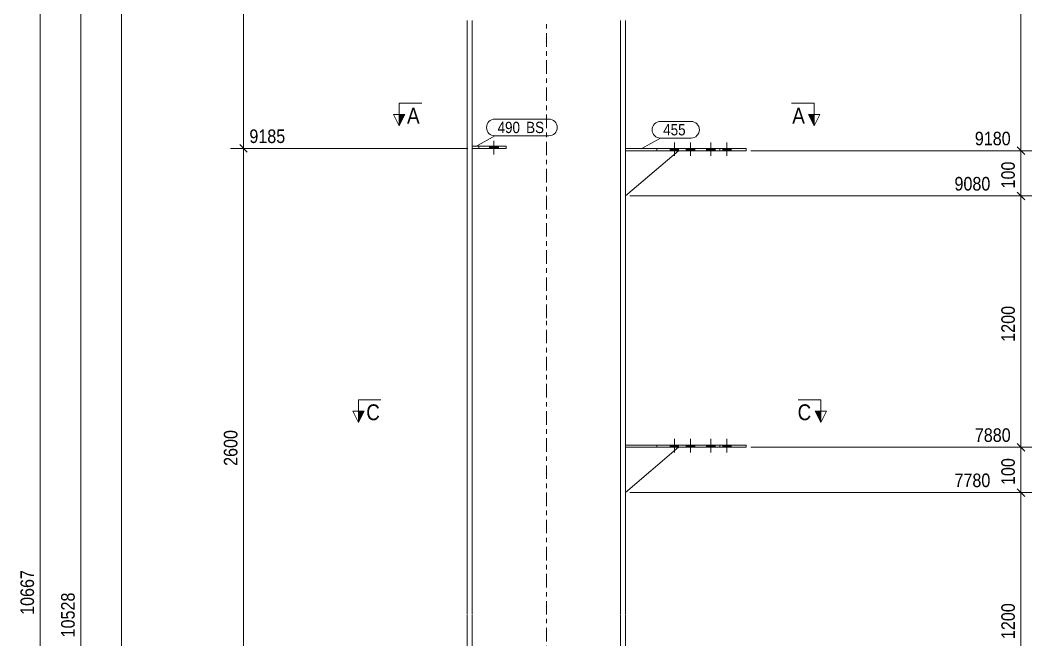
# Model space of a CAD drawing. Header units: millimetres. Extents: x 2 to 825, y 1 to 579.
# Drawn here: x 254.9 to 478.7, y 290 to 427 of the extents above; entities that cross this region are included whole.
import ezdxf

# ---------------------------------------------------------------- set-up
doc = ezdxf.new("R2010")
doc.units = ezdxf.units.MM
for name, pattern in [('XKITLINE00', [0]), ('XKITLINE01', [4, 1, -1, 1, -1]), ('XKITLINE02', [4, 2, -2]), ('XKITLINE03', [6, 3, -1, 1, -1])]:
    doc.linetypes.add(name, pattern=pattern)
for name, color, linetype, lineweight in [('Bolt', 3, 'Continuous', 0), ('Dimensions', 7, 'Continuous', 0), ('Part', 2, 'Continuous', 0), ('PartMark', 7, 'Continuous', 0), ('Section', 6, 'Continuous', 0)]:
    doc.layers.add(name, color=color, linetype=linetype, lineweight=lineweight)
doc.styles.add('ARIAL', font='ARIAL.TTF')

# ---------------------------------------------------------------- blocks, each defined once
blk = doc.blocks.new('*A19')
at = {"layer": 'Bolt'}
for points in [[(400.57, 333.03), (400.57, 332.53), (398.7, 332.53), (398.7, 333.03)], [(404.15, 333.03), (404.15, 332.53), (402.27, 332.53), (402.27, 333.03)], [(408.63, 333.03), (408.63, 332.53), (406.75, 332.53), (406.75, 333.03)], [(412.2, 333.03), (412.2, 332.53), (410.32, 332.53), (410.32, 333.03)]]:
    blk.add_hatch(color=3, dxfattribs=at).paths.add_polyline_path(points, flags=17)
at = {"layer": 'Bolt', "color": 3, "linetype": 'XKITLINE00', "lineweight": 0}
for p, q in [((399.63, 334.37), (399.63, 331.37)), ((403.21, 334.37), (403.21, 331.37)), ((407.69, 334.37), (407.69, 331.37)), ((411.26, 334.37), (411.26, 331.37)), ((398.7, 333.03), (398.7, 332.53)), ((400.57, 333.03), (400.57, 332.53)), ((402.27, 333.03), (402.27, 332.53)), ((404.15, 333.03), (404.15, 332.53)), ((406.75, 333.03), (406.75, 332.53)), ((408.63, 333.03), (408.63, 332.53)), ((410.32, 333.03), (410.32, 332.53)), ((412.2, 333.03), (412.2, 332.53))]:
    blk.add_line(p, q, dxfattribs=at)
blk = doc.blocks.new('*A20')
at = {"layer": 'Bolt'}
for points in [[(400.57, 398.61), (400.57, 398.11), (398.7, 398.11), (398.7, 398.61)], [(404.15, 398.61), (404.15, 398.11), (402.27, 398.11), (402.27, 398.61)], [(408.63, 398.61), (408.63, 398.11), (406.75, 398.11), (406.75, 398.61)], [(412.2, 398.61), (412.2, 398.11), (410.32, 398.11), (410.32, 398.61)]]:
    blk.add_hatch(color=3, dxfattribs=at).paths.add_polyline_path(points, flags=17)
at = {"layer": 'Bolt', "color": 3, "linetype": 'XKITLINE00', "lineweight": 0}
for p, q in [((398.7, 398.61), (398.7, 398.11)), ((399.63, 399.95), (399.63, 396.95)), ((400.57, 398.61), (400.57, 398.11)), ((402.27, 398.61), (402.27, 398.11)), ((403.21, 399.95), (403.21, 396.95)), ((404.15, 398.61), (404.15, 398.11)), ((406.75, 398.61), (406.75, 398.11)), ((407.69, 399.95), (407.69, 396.95)), ((408.63, 398.61), (408.63, 398.11)), ((410.32, 398.61), (410.32, 398.11)), ((411.26, 399.95), (411.26, 396.95)), ((412.2, 398.61), (412.2, 398.11))]:
    blk.add_line(p, q, dxfattribs=at)
blk = doc.blocks.new('*A23')
at = {"layer": 'Bolt', "color": 3, "linetype": 'XKITLINE02', "lineweight": 0}
for p, q in [((358.71, 398.61), (358.71, 399.11)), ((359.7, 397.26), (359.7, 400.26)), ((360.68, 398.61), (360.68, 399.11))]:
    blk.add_line(p, q, dxfattribs=at)
blk = doc.blocks.new('*A24')
at = {"layer": 'Bolt'}
blk.add_hatch(color=3, dxfattribs=at).paths.add_polyline_path([(358.71, 398.61), (358.71, 399.11), (360.68, 399.11), (360.68, 398.61)], flags=17)
at = {"layer": 'Bolt', "color": 3, "linetype": 'XKITLINE00', "lineweight": 0}
for p, q in [((358.71, 398.61), (358.71, 399.11)), ((359.7, 397.26), (359.7, 400.26)), ((360.68, 398.61), (360.68, 399.11))]:
    blk.add_line(p, q, dxfattribs=at)
blk = doc.blocks.new('*A27')
at = {"layer": 'Part', "color": 2, "linetype": 'XKITLINE00', "lineweight": 0}
for p, q in [((353.8, 426.91), (353.8, 361.11)), ((354.9, 426.91), (354.9, 361.11)), ((387.7, 361.11), (387.7, 426.91)), ((388.8, 361.11), (388.8, 426.91)), ((353.8, 361.01), (353.8, 295.53)), ((354.9, 361.01), (354.9, 295.53)), ((387.7, 295.53), (387.7, 361.01)), ((388.8, 295.53), (388.8, 361.01)), ((353.8, 295.43), (353.8, 229.63)), ((354.9, 295.43), (354.9, 229.63)), ((387.7, 229.63), (387.7, 295.43)), ((388.8, 229.63), (388.8, 295.43))]:
    blk.add_line(p, q, dxfattribs=at)
at = {"layer": 'Part', "color": 7, "linetype": 'XKITLINE03', "lineweight": 0}
for p, q in [((371.3, 361.11), (371.3, 426.91)), ((371.3, 295.53), (371.3, 361.01)), ((371.3, 229.63), (371.3, 295.43))]:
    blk.add_line(p, q, dxfattribs=at)
blk = doc.blocks.new('*A43')
at = {"layer": 'Part', "color": 2, "linetype": 'XKITLINE00', "lineweight": 0}
blk.add_line((388.8, 322.53), (400.56, 332.53), dxfattribs=at)
at = {"layer": 'Part', "color": 7, "linetype": 'XKITLINE01', "lineweight": 0}
for p, q in [((388.8, 332.53), (388.8, 322.53)), ((400.56, 332.53), (388.8, 332.53))]:
    blk.add_line(p, q, dxfattribs=at)
blk = doc.blocks.new('*A44')
at = {"layer": 'Part', "color": 2, "linetype": 'XKITLINE00', "lineweight": 0}
for p, q in [((415.51, 333.03), (388.8, 333.03)), ((415.51, 332.53), (388.8, 332.53)), ((395.77, 332.53), (395.77, 333.03)), ((409.7, 332.53), (409.7, 333.03)), ((415.51, 332.53), (415.51, 333.03))]:
    blk.add_line(p, q, dxfattribs=at)
at = {"layer": 'Part', "color": 7, "linetype": 'XKITLINE01', "lineweight": 0}
for p, q in [((388.8, 333.03), (388.8, 332.53)), ((388.8, 332.53), (388.8, 333.03)), ((398.84, 332.53), (398.84, 333.03))]:
    blk.add_line(p, q, dxfattribs=at)
blk = doc.blocks.new('*A45')
at = {"layer": 'Part', "color": 2, "linetype": 'XKITLINE00', "lineweight": 0}
blk.add_line((388.8, 388.11), (400.56, 398.11), dxfattribs=at)
at = {"layer": 'Part', "color": 7, "linetype": 'XKITLINE01', "lineweight": 0}
for p, q in [((388.8, 398.11), (388.8, 388.11)), ((400.56, 398.11), (388.8, 398.11))]:
    blk.add_line(p, q, dxfattribs=at)
blk = doc.blocks.new('*A46')
at = {"layer": 'Part', "color": 2, "linetype": 'XKITLINE00', "lineweight": 0}
for p, q in [((415.51, 398.61), (388.8, 398.61)), ((395.77, 398.11), (395.77, 398.61)), ((409.7, 398.11), (409.7, 398.61)), ((415.51, 398.11), (415.51, 398.61)), ((415.51, 398.11), (388.8, 398.11))]:
    blk.add_line(p, q, dxfattribs=at)
at = {"layer": 'Part', "color": 7, "linetype": 'XKITLINE01', "lineweight": 0}
for p, q in [((388.8, 398.61), (388.8, 398.11)), ((388.8, 398.11), (388.8, 398.61)), ((398.84, 398.11), (398.84, 398.61))]:
    blk.add_line(p, q, dxfattribs=at)
blk = doc.blocks.new('*A49')
at = {"layer": 'Part', "color": 7, "linetype": 'XKITLINE01', "lineweight": 0}
for p, q in [((362.4, 399.11), (354.9, 399.11)), ((354.9, 399.11), (354.9, 398.61)), ((354.9, 398.61), (362.4, 398.61)), ((356.4, 398.61), (356.4, 399.11)), ((362.4, 398.61), (362.4, 399.11))]:
    blk.add_line(p, q, dxfattribs=at)
blk = doc.blocks.new('*A50')
at = {"layer": 'Part', "color": 2, "linetype": 'XKITLINE00', "lineweight": 0}
for p, q in [((354.9, 399.11), (362.4, 399.11)), ((362.4, 398.61), (354.9, 398.61)), ((362.4, 399.11), (362.4, 398.61))]:
    blk.add_line(p, q, dxfattribs=at)
at = {"layer": 'Part', "color": 7, "linetype": 'XKITLINE01', "lineweight": 0}
for p, q in [((354.9, 398.61), (354.9, 399.11)), ((356.4, 398.61), (356.4, 399.11))]:
    blk.add_line(p, q, dxfattribs=at)
blk = doc.blocks.new('*A151')
at = {"layer": 'Dimensions', "color": 7, "linetype": 'XKITLINE00', "lineweight": 0}
blk.add_line((259.3, 67.55), (259.3, 534.54), dxfattribs=at)
at = {"layer": 'Dimensions', "color": 3, "style": 'ARIAL', "width": 0.85}
blk.add_text('10667', height=3, rotation=90.0002, dxfattribs=at).set_placement((257.95, 295.48))
blk = doc.blocks.new('*A156')
at = {"layer": 'Section'}
for points in [[(339.98, 406.11), (338.73, 403.61), (338.73, 406.11)], [(430.57, 406.11), (430.57, 403.61), (429.32, 406.11)]]:
    blk.add_hatch(color=3, dxfattribs=at).paths.add_polyline_path(points, flags=17)
at = {"layer": 'Section', "color": 1, "linetype": 'XKITLINE00', "lineweight": 0}
for p, q in [((338.73, 408.61), (343.73, 408.61)), ((338.73, 408.61), (338.73, 403.61)), ((430.57, 408.61), (425.57, 408.61)), ((430.57, 408.61), (430.57, 403.61))]:
    blk.add_line(p, q, dxfattribs=at)
at = {"layer": 'Section', "color": 3, "linetype": 'XKITLINE00', "lineweight": 0}
for p, q in [((338.73, 403.61), (337.48, 406.11)), ((339.98, 406.11), (337.48, 406.11)), ((338.73, 403.61), (339.98, 406.11)), ((429.32, 406.11), (431.82, 406.11)), ((430.57, 403.61), (429.32, 406.11)), ((431.82, 406.11), (430.57, 403.61))]:
    blk.add_line(p, q, dxfattribs=at)
at = {"layer": 'Section', "color": 7, "style": 'ARIAL', "width": 0.85}
for p in [(340.48, 404.11), (425.71, 404.11)]:
    blk.add_text('A', height=3.5, dxfattribs=at).set_placement(p)
blk = doc.blocks.new('*A159')
at = {"layer": 'Section'}
for points in [[(330.96, 340.53), (329.71, 338.03), (329.71, 340.53)], [(432.01, 340.53), (432.01, 338.03), (430.76, 340.53)]]:
    blk.add_hatch(color=3, dxfattribs=at).paths.add_polyline_path(points, flags=17)
at = {"layer": 'Section', "color": 1, "linetype": 'XKITLINE00', "lineweight": 0}
for p, q in [((329.71, 343.03), (334.71, 343.03)), ((329.71, 343.03), (329.71, 338.03)), ((432.01, 343.03), (427.01, 343.03)), ((432.01, 343.03), (432.01, 338.03))]:
    blk.add_line(p, q, dxfattribs=at)
at = {"layer": 'Section', "color": 3, "linetype": 'XKITLINE00', "lineweight": 0}
for p, q in [((329.71, 338.03), (328.46, 340.53)), ((330.96, 340.53), (328.46, 340.53)), ((329.71, 338.03), (330.96, 340.53)), ((430.76, 340.53), (433.26, 340.53)), ((432.01, 338.03), (430.76, 340.53)), ((433.26, 340.53), (432.01, 338.03))]:
    blk.add_line(p, q, dxfattribs=at)
at = {"layer": 'Section', "color": 7, "style": 'ARIAL', "width": 0.85}
for p in [(331.46, 338.53), (426.89, 338.53)]:
    blk.add_text('C', height=3.5, dxfattribs=at).set_placement(p)
blk = doc.blocks.new('*A161')
at = {"layer": 'Dimensions', "color": 7, "linetype": 'XKITLINE00', "lineweight": 0}
blk.add_line((268.3, 69.55), (268.3, 522.57), dxfattribs=at)
at = {"layer": 'Dimensions', "color": 3, "style": 'ARIAL', "width": 0.85}
blk.add_text('10528', height=3, rotation=90.0002, dxfattribs=at).set_placement((266.95, 290.5))
blk = doc.blocks.new('*A162')
at = {"layer": 'Dimensions', "color": 7, "linetype": 'XKITLINE00', "lineweight": 0}
blk.add_line((277.3, 69.55), (277.3, 454.01), dxfattribs=at)
blk = doc.blocks.new('*A168')
at = {"layer": 'Dimensions', "color": 7, "linetype": 'XKITLINE00', "lineweight": 0}
for p, q in [((353.9, 398.61), (301.45, 398.61)), ((303.45, 399.46), (305.14, 397.76)), ((304.3, 267.13), (304.3, 398.61)), ((353.9, 267.13), (301.45, 267.13)), ((303.45, 267.98), (305.14, 266.28))]:
    blk.add_line(p, q, dxfattribs=at)
at = {"layer": 'Dimensions', "color": 3}
for p in [(304.3, 398.61), (304.3, 267.13)]:
    blk.add_point(p, dxfattribs=at)
at = {"layer": 'Dimensions', "color": 3, "style": 'ARIAL', "width": 0.85}
blk.add_text('9185', height=3, dxfattribs=at).set_placement((305.6, 399.81))
blk.add_text('2600', height=3, rotation=90.0002, dxfattribs=at).set_placement((302.95, 328.42))
blk = doc.blocks.new('*A169')
at = {"layer": 'Dimensions', "color": 7, "linetype": 'XKITLINE00', "lineweight": 0}
for p, q in [((352.8, 522.57), (301.45, 522.57)), ((303.45, 523.42), (305.14, 521.73)), ((304.3, 398.61), (304.3, 522.57)), ((353.9, 398.61), (301.45, 398.61)), ((303.45, 399.46), (305.14, 397.76))]:
    blk.add_line(p, q, dxfattribs=at)
at = {"layer": 'Dimensions', "color": 3}
for p in [(304.3, 522.57), (304.3, 398.61)]:
    blk.add_point(p, dxfattribs=at)
at = {"layer": 'Dimensions', "color": 3, "style": 'ARIAL', "width": 0.85}
blk.add_text('10528', height=3, dxfattribs=at).set_placement((305.6, 523.77))
blk.add_text('1343', height=3, rotation=90.0002, dxfattribs=at).set_placement((302.95, 456.14))
blk = doc.blocks.new('*A176')
at = {"layer": 'Dimensions', "color": 7, "linetype": 'XKITLINE00', "lineweight": 0}
for p, q in [((389.8, 322.53), (478.7, 322.53)), ((475.45, 323.38), (477.14, 321.68)), ((476.3, 266.63), (476.3, 322.53)), ((416.51, 266.63), (478.7, 266.63)), ((475.45, 267.48), (477.14, 265.78))]:
    blk.add_line(p, q, dxfattribs=at)
at = {"layer": 'Dimensions', "color": 3}
for p in [(476.3, 322.53), (476.3, 266.63)]:
    blk.add_point(p, dxfattribs=at)
at = {"layer": 'Dimensions', "color": 3, "style": 'ARIAL', "width": 0.85}
blk.add_text('7780', height=3, dxfattribs=at).set_placement((461.6, 323.73))
blk.add_text('1200', height=3, rotation=90.0002, dxfattribs=at).set_placement((474.95, 290.13))
blk = doc.blocks.new('*A177')
at = {"layer": 'Dimensions', "color": 7, "linetype": 'XKITLINE00', "lineweight": 0}
for p, q in [((416.51, 332.53), (478.7, 332.53)), ((475.45, 333.38), (477.14, 331.68)), ((476.3, 322.53), (476.3, 332.53)), ((389.8, 322.53), (478.7, 322.53)), ((475.45, 323.38), (477.14, 321.68))]:
    blk.add_line(p, q, dxfattribs=at)
at = {"layer": 'Dimensions', "color": 3}
for p in [(476.3, 332.53), (476.3, 322.53)]:
    blk.add_point(p, dxfattribs=at)
at = {"layer": 'Dimensions', "color": 3, "style": 'ARIAL', "width": 0.85}
blk.add_text('7880', height=3, dxfattribs=at).set_placement((466.1, 333.73))
blk.add_text('100', height=3, rotation=90.0002, dxfattribs=at).set_placement((474.95, 324.19))
blk = doc.blocks.new('*A178')
at = {"layer": 'Dimensions', "color": 7, "linetype": 'XKITLINE00', "lineweight": 0}
for p, q in [((389.8, 388.11), (478.7, 388.11)), ((475.45, 388.96), (477.14, 387.26)), ((476.3, 332.53), (476.3, 388.11)), ((416.51, 332.53), (478.7, 332.53)), ((475.45, 333.38), (477.14, 331.68))]:
    blk.add_line(p, q, dxfattribs=at)
at = {"layer": 'Dimensions', "color": 3}
for p in [(476.3, 388.11), (476.3, 332.53)]:
    blk.add_point(p, dxfattribs=at)
at = {"layer": 'Dimensions', "color": 3, "style": 'ARIAL', "width": 0.85}
blk.add_text('9080', height=3, dxfattribs=at).set_placement((461.6, 389.31))
blk.add_text('1200', height=3, rotation=90.0002, dxfattribs=at).set_placement((474.95, 355.87))
blk = doc.blocks.new('*A179')
at = {"layer": 'Dimensions', "color": 7, "linetype": 'XKITLINE00', "lineweight": 0}
for p, q in [((475.45, 398.96), (477.14, 397.26)), ((416.51, 398.11), (478.7, 398.11)), ((476.3, 388.11), (476.3, 398.11)), ((389.8, 388.11), (478.7, 388.11)), ((475.45, 388.96), (477.14, 387.26))]:
    blk.add_line(p, q, dxfattribs=at)
at = {"layer": 'Dimensions', "color": 3}
for p in [(476.3, 398.11), (476.3, 388.11)]:
    blk.add_point(p, dxfattribs=at)
at = {"layer": 'Dimensions', "color": 3, "style": 'ARIAL', "width": 0.85}
blk.add_text('9180', height=3, dxfattribs=at).set_placement((466.1, 399.31))
blk.add_text('100', height=3, rotation=90.0002, dxfattribs=at).set_placement((474.95, 389.77))
blk = doc.blocks.new('*A180')
at = {"layer": 'Dimensions', "color": 7, "linetype": 'XKITLINE00', "lineweight": 0}
for p, q in [((389.8, 504.09), (478.7, 504.09)), ((475.45, 504.94), (477.14, 503.24)), ((476.3, 398.11), (476.3, 504.09)), ((475.45, 398.96), (477.14, 397.26)), ((416.51, 398.11), (478.7, 398.11))]:
    blk.add_line(p, q, dxfattribs=at)
at = {"layer": 'Dimensions', "color": 3}
for p in [(476.3, 504.09), (476.3, 398.11)]:
    blk.add_point(p, dxfattribs=at)
at = {"layer": 'Dimensions', "color": 3, "style": 'ARIAL', "width": 0.85}
blk.add_text('10343', height=3, dxfattribs=at).set_placement((459.37, 505.29))
blk.add_text('1163', height=3, rotation=90.0002, dxfattribs=at).set_placement((474.95, 446.65))
blk = doc.blocks.new('*A199')
at = {"layer": 'PartMark', "color": 7, "linetype": 'XKITLINE00', "lineweight": 0}
for p, q in [((396.55, 404.6), (403.31, 404.6)), ((392.31, 398.51), (396.55, 400.9)), ((396.55, 400.9), (403.31, 400.9))]:
    blk.add_line(p, q, dxfattribs=at)
for centre, start, end in [((396.55, 402.75), 90, 270), ((403.31, 402.75), 270, 90)]:
    blk.add_arc(centre, 1.85, start, end, dxfattribs=at)
at = {"layer": 'PartMark', "color": 3, "style": 'ARIAL', "width": 0.85}
blk.add_text('455', height=2.5, dxfattribs=at).set_placement((397.15, 401.5))
blk = doc.blocks.new('*A209')
at = {"layer": 'PartMark', "color": 7, "linetype": 'XKITLINE00', "lineweight": 0}
for p, q in [((359.91, 405.11), (371.87, 405.11)), ((355.67, 399.02), (359.91, 401.41)), ((359.91, 401.41), (371.87, 401.41))]:
    blk.add_line(p, q, dxfattribs=at)
for centre, start, end in [((359.91, 403.26), 90, 270), ((371.87, 403.26), 270, 90)]:
    blk.add_arc(centre, 1.85, start, end, dxfattribs=at)
at = {"layer": 'PartMark', "color": 3, "style": 'ARIAL', "width": 0.85}
for s, p in [('490', (360.51, 402.01)), ('BS', (366.83, 402.01))]:
    blk.add_text(s, height=2.5, dxfattribs=at).set_placement(p)

msp = doc.modelspace()

# ---------------------------------------------------------------- block references
at = {"lineweight": 0}
for name in ['*A151', '*A169', '*A161', '*A180', '*A162', '*A156', '*A209', '*A168', '*A199', '*A179', '*A49', '*A50', '*A23', '*A24', '*A46', '*A20', '*A45', '*A178', '*A159', '*A177', '*A19', '*A44', '*A43', '*A176']:
    msp.add_blockref(name, (0, 0), dxfattribs=at)
at = {"layer": 'Part', "lineweight": 0}
msp.add_blockref('*A27', (0, 0), dxfattribs=at)

doc.saveas('drawing.dxf')
